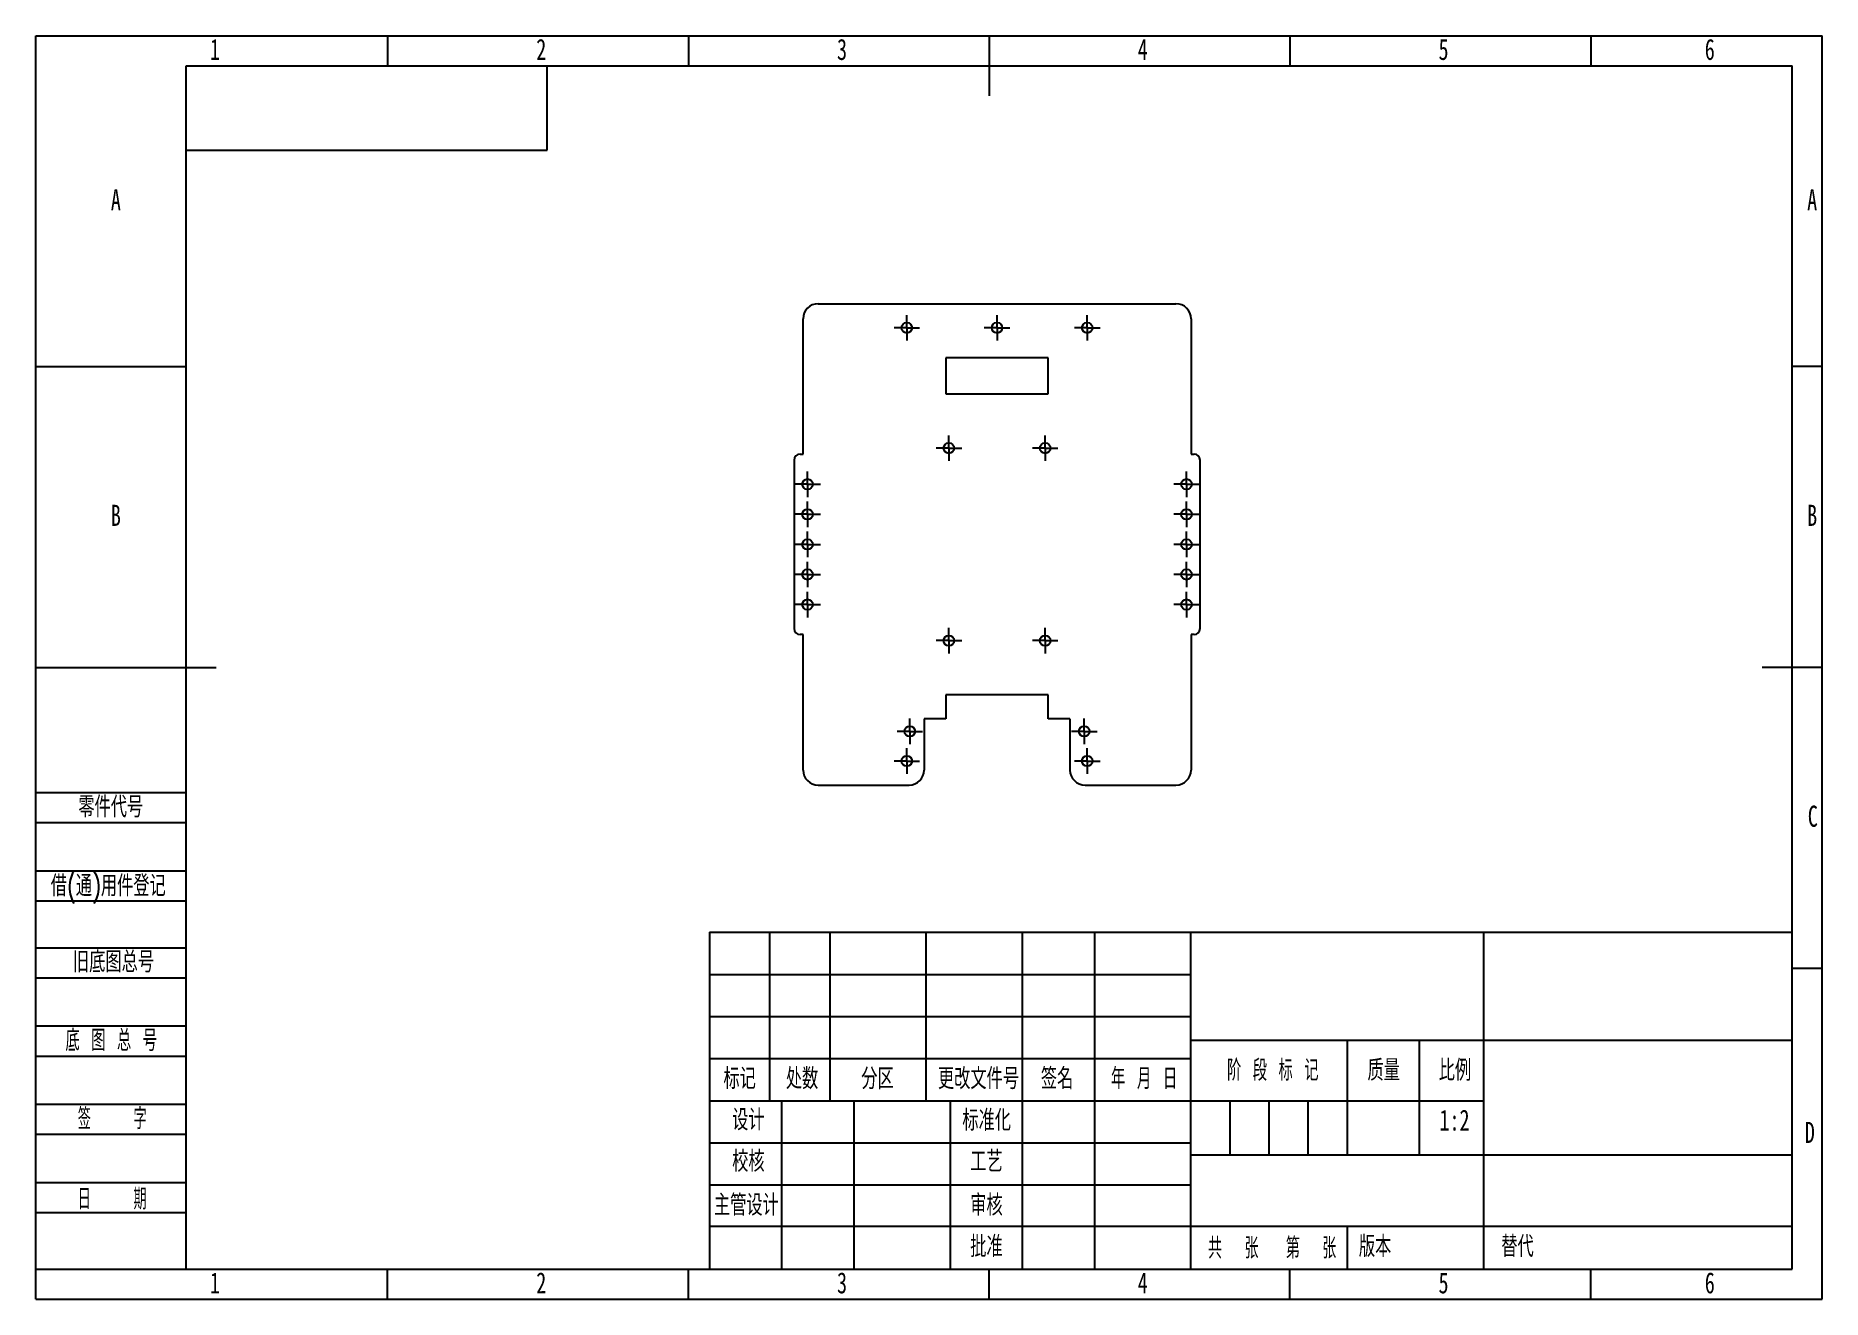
# Model space of a CAD drawing. Header units: millimetres. Extents: x 0 to 297, y 0 to 210.
import ezdxf

# ---------------------------------------------------------------- set-up
doc = ezdxf.new("R2010")
doc.units = ezdxf.units.MM
doc.layers.add('图框', color=7, linetype='Continuous')
doc.layers.add('粗实线层', color=7, linetype='Continuous', lineweight=25)
doc.styles.add('SLDTEXTSTYLE0', font='TXT', dxfattribs={"width": 0.7, "bigfont": 'bigfont'})
doc.styles.add('SLDTEXTSTYLE1', font='TXT', dxfattribs={"width": 0.6, "bigfont": 'bigfont'})
doc.styles.add('SLDTEXTSTYLE2', font='TXT', dxfattribs={"width": 0.614286, "bigfont": 'bigfont'})
doc.styles.add('SLDTEXTSTYLE3', font='TXT', dxfattribs={"width": 0.62, "bigfont": 'bigfont'})
doc.styles.add('SLDTEXTSTYLE4', font='TXT', dxfattribs={"width": 0.566667, "bigfont": 'bigfont'})
doc.styles.add('SLDTEXTSTYLE5', font='TXT', dxfattribs={"width": 0.7})

# ---------------------------------------------------------------- blocks, each defined once
blk = doc.blocks.new('SW_CENTERMARKSYMBOL_0')
at = {"layer": '图框', "color": 0}
for p, q in [((-1.25, 0), (-2.125, 0)), ((0, 0), (-1.25, 0)), ((0, 1.25), (0, 2.125)), ((0, 0), (0, 1.25)), ((0, 0), (0, -1.25)), ((0, 0), (1.25, 0)), ((1.25, 0), (2.125, 0)), ((0, -1.25), (0, -2.125))]:
    blk.add_line(p, q, dxfattribs=at)
blk = doc.blocks.new('SW_CENTERMARKSYMBOL_1')
at = {"layer": '图框', "color": 0}
for p, q in [((-1.25, 0), (-2.125, 0)), ((0, 0), (-1.25, 0)), ((0, 1.25), (0, 2.125)), ((0, 0), (0, 1.25)), ((0, 0), (0, -1.25)), ((0, 0), (1.25, 0)), ((1.25, 0), (2.125, 0)), ((0, -1.25), (0, -2.125))]:
    blk.add_line(p, q, dxfattribs=at)
blk = doc.blocks.new('SW_CENTERMARKSYMBOL_2')
at = {"layer": '图框', "color": 0}
for p, q in [((-1.25, 0), (-2.125, 0)), ((0, 0), (-1.25, 0)), ((0, 1.25), (0, 2.125)), ((0, 0), (0, 1.25)), ((0, 0), (0, -1.25)), ((0, 0), (1.25, 0)), ((1.25, 0), (2.125, 0)), ((0, -1.25), (0, -2.125))]:
    blk.add_line(p, q, dxfattribs=at)
blk = doc.blocks.new('SW_CENTERMARKSYMBOL_3')
at = {"layer": '图框', "color": 0}
for p, q in [((-1.25, 0), (-2.125, 0)), ((0, 0), (-1.25, 0)), ((0, 1.25), (0, 2.125)), ((0, 0), (0, 1.25)), ((0, 0), (0, -1.25)), ((0, 0), (1.25, 0)), ((1.25, 0), (2.125, 0)), ((0, -1.25), (0, -2.125))]:
    blk.add_line(p, q, dxfattribs=at)
blk = doc.blocks.new('SW_CENTERMARKSYMBOL_4')
at = {"layer": '图框', "color": 0}
for p, q in [((-1.25, 0), (-2.125, 0)), ((0, 0), (-1.25, 0)), ((0, 1.25), (0, 2.125)), ((0, 0), (0, 1.25)), ((0, 0), (0, -1.25)), ((0, 0), (1.25, 0)), ((1.25, 0), (2.125, 0)), ((0, -1.25), (0, -2.125))]:
    blk.add_line(p, q, dxfattribs=at)
blk = doc.blocks.new('SW_CENTERMARKSYMBOL_5')
at = {"layer": '图框', "color": 0}
for p, q in [((-1.25, 0), (-2.125, 0)), ((0, 0), (-1.25, 0)), ((0, 1.25), (0, 2.125)), ((0, 0), (0, 1.25)), ((0, 0), (0, -1.25)), ((0, 0), (1.25, 0)), ((1.25, 0), (2.125, 0)), ((0, -1.25), (0, -2.125))]:
    blk.add_line(p, q, dxfattribs=at)
blk = doc.blocks.new('SW_CENTERMARKSYMBOL_6')
at = {"layer": '图框', "color": 0}
for p, q in [((-1.25, 0), (-2.125, 0)), ((0, 0), (-1.25, 0)), ((0, 1.25), (0, 2.125)), ((0, 0), (0, 1.25)), ((0, 0), (0, -1.25)), ((0, 0), (1.25, 0)), ((1.25, 0), (2.125, 0)), ((0, -1.25), (0, -2.125))]:
    blk.add_line(p, q, dxfattribs=at)
blk = doc.blocks.new('SW_CENTERMARKSYMBOL_7')
at = {"layer": '图框', "color": 0}
for p, q in [((-1.25, 0), (-2.125, 0)), ((0, 0), (-1.25, 0)), ((0, 1.25), (0, 2.125)), ((0, 0), (0, 1.25)), ((0, 0), (0, -1.25)), ((0, 0), (1.25, 0)), ((1.25, 0), (2.125, 0)), ((0, -1.25), (0, -2.125))]:
    blk.add_line(p, q, dxfattribs=at)
blk = doc.blocks.new('SW_CENTERMARKSYMBOL_8')
at = {"layer": '图框', "color": 0}
for p, q in [((-1.25, 0), (-2.125, 0)), ((0, 0), (-1.25, 0)), ((0, 1.25), (0, 2.125)), ((0, 0), (0, 1.25)), ((0, 0), (0, -1.25)), ((0, 0), (1.25, 0)), ((1.25, 0), (2.125, 0)), ((0, -1.25), (0, -2.125))]:
    blk.add_line(p, q, dxfattribs=at)
blk = doc.blocks.new('SW_CENTERMARKSYMBOL_9')
at = {"layer": '图框', "color": 0}
for p, q in [((-1.25, 0), (-2.125, 0)), ((0, 0), (-1.25, 0)), ((0, 1.25), (0, 2.125)), ((0, 0), (0, 1.25)), ((0, 0), (0, -1.25)), ((0, 0), (1.25, 0)), ((1.25, 0), (2.125, 0)), ((0, -1.25), (0, -2.125))]:
    blk.add_line(p, q, dxfattribs=at)
blk = doc.blocks.new('SW_CENTERMARKSYMBOL_10')
at = {"layer": '图框', "color": 0}
for p, q in [((-1.25, 0), (-2.125, 0)), ((0, 0), (-1.25, 0)), ((0, 1.25), (0, 2.125)), ((0, 0), (0, 1.25)), ((0, 0), (0, -1.25)), ((0, 0), (1.25, 0)), ((1.25, 0), (2.125, 0)), ((0, -1.25), (0, -2.125))]:
    blk.add_line(p, q, dxfattribs=at)
blk = doc.blocks.new('SW_CENTERMARKSYMBOL_11')
at = {"layer": '图框', "color": 0}
for p, q in [((-1.25, 0), (-2.125, 0)), ((0, 0), (-1.25, 0)), ((0, 1.25), (0, 2.125)), ((0, 0), (0, 1.25)), ((0, 0), (0, -1.25)), ((0, 0), (1.25, 0)), ((1.25, 0), (2.125, 0)), ((0, -1.25), (0, -2.125))]:
    blk.add_line(p, q, dxfattribs=at)
blk = doc.blocks.new('SW_CENTERMARKSYMBOL_12')
at = {"layer": '图框', "color": 0}
for p, q in [((-1.25, 0), (-2.125, 0)), ((0, 0), (-1.25, 0)), ((0, 1.25), (0, 2.125)), ((0, 0), (0, 1.25)), ((0, 0), (0, -1.25)), ((0, 0), (1.25, 0)), ((1.25, 0), (2.125, 0)), ((0, -1.25), (0, -2.125))]:
    blk.add_line(p, q, dxfattribs=at)
blk = doc.blocks.new('SW_CENTERMARKSYMBOL_13')
at = {"layer": '图框', "color": 0}
for p, q in [((-1.25, 0), (-2.125, 0)), ((0, 0), (-1.25, 0)), ((0, 1.25), (0, 2.125)), ((0, 0), (0, 1.25)), ((0, 0), (0, -1.25)), ((0, 0), (1.25, 0)), ((1.25, 0), (2.125, 0)), ((0, -1.25), (0, -2.125))]:
    blk.add_line(p, q, dxfattribs=at)
blk = doc.blocks.new('SW_CENTERMARKSYMBOL_14')
at = {"layer": '图框', "color": 0}
for p, q in [((-1.25, 0), (-2.125, 0)), ((0, 0), (-1.25, 0)), ((0, 1.25), (0, 2.125)), ((0, 0), (0, 1.25)), ((0, 0), (0, -1.25)), ((0, 0), (1.25, 0)), ((1.25, 0), (2.125, 0)), ((0, -1.25), (0, -2.125))]:
    blk.add_line(p, q, dxfattribs=at)
blk = doc.blocks.new('SW_CENTERMARKSYMBOL_15')
at = {"layer": '图框', "color": 0}
for p, q in [((-1.25, 0), (-2.125, 0)), ((0, 0), (-1.25, 0)), ((0, 1.25), (0, 2.125)), ((0, 0), (0, 1.25)), ((0, 0), (0, -1.25)), ((0, 0), (1.25, 0)), ((1.25, 0), (2.125, 0)), ((0, -1.25), (0, -2.125))]:
    blk.add_line(p, q, dxfattribs=at)
blk = doc.blocks.new('SW_CENTERMARKSYMBOL_16')
at = {"layer": '图框', "color": 0}
for p, q in [((-1.25, 0), (-2.125, 0)), ((0, 0), (-1.25, 0)), ((0, 1.25), (0, 2.125)), ((0, 0), (0, 1.25)), ((0, 0), (0, -1.25)), ((0, 0), (1.25, 0)), ((1.25, 0), (2.125, 0)), ((0, -1.25), (0, -2.125))]:
    blk.add_line(p, q, dxfattribs=at)
blk = doc.blocks.new('SW_CENTERMARKSYMBOL_17')
at = {"layer": '图框', "color": 0}
for p, q in [((-1.25, 0), (-2.125, 0)), ((0, 0), (-1.25, 0)), ((0, 1.25), (0, 2.125)), ((0, 0), (0, 1.25)), ((0, 0), (0, -1.25)), ((0, 0), (1.25, 0)), ((1.25, 0), (2.125, 0)), ((0, -1.25), (0, -2.125))]:
    blk.add_line(p, q, dxfattribs=at)
blk = doc.blocks.new('SW_CENTERMARKSYMBOL_18')
at = {"layer": '图框', "color": 0}
for p, q in [((-1.25, 0), (-2.125, 0)), ((0, 0), (-1.25, 0)), ((0, 1.25), (0, 2.125)), ((0, 0), (0, 1.25)), ((0, 0), (0, -1.25)), ((0, 0), (1.25, 0)), ((1.25, 0), (2.125, 0)), ((0, -1.25), (0, -2.125))]:
    blk.add_line(p, q, dxfattribs=at)
blk = doc.blocks.new('SW_CENTERMARKSYMBOL_19')
at = {"layer": '图框', "color": 0}
for p, q in [((-1.25, 0), (-2.125, 0)), ((0, 0), (-1.25, 0)), ((0, 1.25), (0, 2.125)), ((0, 0), (0, 1.25)), ((0, 0), (0, -1.25)), ((0, 0), (1.25, 0)), ((1.25, 0), (2.125, 0)), ((0, -1.25), (0, -2.125))]:
    blk.add_line(p, q, dxfattribs=at)
blk = doc.blocks.new('SW_CENTERMARKSYMBOL_20')
at = {"layer": '图框', "color": 0}
for p, q in [((-1.25, 0), (-2.125, 0)), ((0, 0), (-1.25, 0)), ((0, 1.25), (0, 2.125)), ((0, 0), (0, 1.25)), ((0, 0), (0, -1.25)), ((0, 0), (1.25, 0)), ((1.25, 0), (2.125, 0)), ((0, -1.25), (0, -2.125))]:
    blk.add_line(p, q, dxfattribs=at)

msp = doc.modelspace()

# ---------------------------------------------------------------- linework, layer by layer
at = {"color": 7, "linetype": 'Continuous', "lineweight": 25}
for p, q in [((130.06, 165.46), (189.56, 165.46)), ((127.56, 140.46), (127.56, 162.96)), ((192.06, 162.96), (192.06, 140.46)), ((168.31, 156.46), (151.31, 156.46)), ((151.31, 156.46), (151.31, 150.46)), ((168.31, 150.46), (168.31, 156.46)), ((151.31, 150.46), (168.31, 150.46)), ((127.06, 140.46), (127.56, 140.46)), ((192.06, 140.46), (192.56, 140.46)), ((126.06, 139.46), (126.06, 111.46)), ((193.56, 111.46), (193.56, 139.46)), ((127.56, 110.46), (127.06, 110.46)), ((127.56, 87.96), (127.56, 110.46)), ((192.56, 110.46), (192.06, 110.46)), ((192.06, 110.46), (192.06, 87.96)), ((168.31, 100.46), (151.31, 100.46)), ((151.31, 100.46), (151.31, 96.46)), ((168.31, 96.46), (168.31, 100.46)), ((151.31, 96.46), (147.69, 96.46)), ((147.69, 96.46), (147.69, 87.96)), ((171.94, 96.46), (168.31, 96.46)), ((171.94, 96.46), (171.94, 87.96)), ((130.06, 85.46), (145.19, 85.46)), ((174.44, 85.46), (189.56, 85.46))]:
    msp.add_line(p, q, dxfattribs=at)
for centre in [(144.81, 161.46), (159.81, 161.46), (174.81, 161.46), (151.81, 141.46), (167.81, 141.46), (128.31, 135.46), (191.31, 135.46), (128.31, 130.46), (191.31, 130.46), (128.31, 125.46), (191.31, 125.46), (128.31, 120.46), (191.31, 120.46), (128.31, 115.46), (191.31, 115.46), (151.81, 109.46), (167.81, 109.46), (145.31, 94.39), (174.31, 94.39), (144.81, 89.46), (174.81, 89.46)]:
    msp.add_circle(centre, 0.875, dxfattribs=at)
for centre, radius, start, end in [((130.06, 162.96), 2.5, 90, 180), ((189.56, 162.96), 2.5, 0, 90), ((127.06, 139.46), 1, 90, 180), ((192.56, 139.46), 1, 0, 90), ((127.06, 111.46), 1, 180, 270), ((192.56, 111.46), 1, 270, 0), ((130.06, 87.96), 2.5, 180, 270), ((145.19, 87.96), 2.5, 270, 0), ((174.44, 87.96), 2.5, 180, 270), ((189.56, 87.96), 2.5, 270, 0)]:
    msp.add_arc(centre, radius, start, end, dxfattribs=at)
at = {"layer": '图框'}
for p, q in [((0, 0), (0, 210)), ((0, 210), (297, 210)), ((58.5, 210), (58.5, 205)), ((108.5, 210), (108.5, 205)), ((208.5, 210), (208.5, 205)), ((258.5, 210), (258.5, 205)), ((297, 0), (297, 210)), ((0, 155), (25, 155)), ((297, 155), (292, 155)), ((0, 84.22), (25, 84.22)), ((0, 79.22), (25, 79.22)), ((0, 71.22), (25, 71.22)), ((0, 66.22), (25, 66.22)), ((0, 58.43), (25, 58.43)), ((112, 54), (192, 54)), ((297, 55), (292, 55)), ((0, 53.43), (25, 53.43)), ((0, 45.43), (25, 45.43)), ((112, 47), (192, 47)), ((0, 40.43), (25, 40.43)), ((198.5, 33), (198.5, 24)), ((205, 33), (205, 24)), ((211.5, 33), (211.5, 24)), ((0, 32.43), (25, 32.43)), ((0, 27.43), (25, 27.43)), ((0, 19.43), (25, 19.43)), ((0, 14.43), (25, 14.43)), ((0, 5), (25, 5)), ((58.5, 0), (58.5, 5)), ((108.5, 0), (108.5, 5)), ((208.5, 0), (208.5, 5)), ((258.5, 0), (258.5, 5)), ((0, 0), (297, 0))]:
    msp.add_line(p, q, dxfattribs=at)
at = {"layer": '图框', "lineweight": 25}
for p, q in [((158.5, 210), (158.5, 200)), ((0, 105), (30, 105)), ((297, 105), (287, 105)), ((112, 61), (112, 5)), ((112, 61), (292, 61)), ((122, 61), (122, 33)), ((132, 61), (132, 33)), ((148, 61), (148, 33)), ((164, 61), (164, 5)), ((176, 61), (176, 5)), ((191.97, 61.05), (192, 5)), ((240.69, 61), (240.69, 5)), ((191.98, 43.05), (291.98, 43.05)), ((218, 43.07), (218, 24.07)), ((230, 43), (230, 24)), ((112, 40), (192, 40)), ((112, 33), (192, 33)), ((124, 33), (124, 5)), ((136, 33), (136, 5)), ((152, 33), (152, 5)), ((192.02, 33), (240.69, 33)), ((112, 26), (192, 26)), ((192, 24), (292, 24)), ((112, 19), (192, 19)), ((112, 12.17), (192, 12.17)), ((192, 12.17), (292, 12.17)), ((218, 12.17), (218, 5)), ((25, 5), (292, 5)), ((158.5, 0), (158.5, 5))]:
    msp.add_line(p, q, dxfattribs=at)
at = {"layer": '图框', "linetype": 'Continuous', "lineweight": 25}
for p, q in [((25, 5), (25, 205)), ((25, 205), (292, 205)), ((292, 5), (292, 205))]:
    msp.add_line(p, q, dxfattribs=at)
at = {"layer": '粗实线层'}
for p, q in [((85, 191), (85, 205)), ((25, 191), (85, 191))]:
    msp.add_line(p, q, dxfattribs=at)

# ---------------------------------------------------------------- block references
at = {"layer": '图框'}
for name, p in [('SW_CENTERMARKSYMBOL_3', (144.81, 161.46)), ('SW_CENTERMARKSYMBOL_4', (159.81, 161.46)), ('SW_CENTERMARKSYMBOL_0', (174.81, 161.46)), ('SW_CENTERMARKSYMBOL_7', (151.81, 141.46)), ('SW_CENTERMARKSYMBOL_8', (167.81, 141.46)), ('SW_CENTERMARKSYMBOL_16', (128.31, 135.46)), ('SW_CENTERMARKSYMBOL_17', (191.31, 135.46)), ('SW_CENTERMARKSYMBOL_15', (128.31, 130.46)), ('SW_CENTERMARKSYMBOL_18', (191.31, 130.46)), ('SW_CENTERMARKSYMBOL_14', (128.31, 125.46)), ('SW_CENTERMARKSYMBOL_11', (191.31, 125.46)), ('SW_CENTERMARKSYMBOL_13', (128.31, 120.46)), ('SW_CENTERMARKSYMBOL_20', (191.31, 120.46)), ('SW_CENTERMARKSYMBOL_12', (128.31, 115.46)), ('SW_CENTERMARKSYMBOL_19', (191.31, 115.46)), ('SW_CENTERMARKSYMBOL_6', (151.81, 109.46)), ('SW_CENTERMARKSYMBOL_5', (167.81, 109.46)), ('SW_CENTERMARKSYMBOL_9', (145.31, 94.39)), ('SW_CENTERMARKSYMBOL_10', (174.31, 94.39)), ('SW_CENTERMARKSYMBOL_1', (144.81, 89.46)), ('SW_CENTERMARKSYMBOL_2', (174.81, 89.46))]:
    msp.add_blockref(name, p, dxfattribs=at)

# ---------------------------------------------------------------- texts
at = {"layer": '图框', "char_height": 3.5}
for s, insert, attachment_point, style in [('1', (29.79, 209.48), 2, 'SLDTEXTSTYLE5'), ('2', (84.04, 209.48), 2, 'SLDTEXTSTYLE5'), ('3', (134.04, 209.48), 2, 'SLDTEXTSTYLE5'), ('4', (184.04, 209.48), 2, 'SLDTEXTSTYLE5'), ('5', (234.04, 209.48), 2, 'SLDTEXTSTYLE5'), ('6', (278.3, 209.48), 2, 'SLDTEXTSTYLE5'), ('A', (13.32, 184.48), 2, 'SLDTEXTSTYLE5'), ('A', (295.32, 184.48), 2, 'SLDTEXTSTYLE5'), ('B', (13.32, 132.04), 2, 'SLDTEXTSTYLE5'), ('B', (295.32, 132.04), 2, 'SLDTEXTSTYLE5'), ('零件代号', (7.08, 83.58), 1, 'SLDTEXTSTYLE0'), ('C', (295.43, 82.04), 2, 'SLDTEXTSTYLE5'), ('借(通)用件登记', (2.5, 70.47), 1, 'SLDTEXTSTYLE0'), ('旧底图总号', (6.19, 57.82), 1, 'SLDTEXTSTYLE0'), ('底 图 总 号', (4.95, 44.77), 1, 'SLDTEXTSTYLE2'), ('标记', (117.02, 38.42), 2, 'SLDTEXTSTYLE0'), ('处数', (127.4, 38.42), 2, 'SLDTEXTSTYLE0'), ('分区', (139.93, 38.42), 2, 'SLDTEXTSTYLE0'), ('更改文件号', (156.73, 38.42), 2, 'SLDTEXTSTYLE0'), ('签名', (169.79, 38.42), 2, 'SLDTEXTSTYLE0'), ('年 月 日', (184.26, 38.42), 2, 'SLDTEXTSTYLE3'), ('阶 段 标 记', (205.65, 39.81), 2, 'SLDTEXTSTYLE2'), ('质量', (224.09, 39.81), 2, 'SLDTEXTSTYLE0'), ('比例', (235.94, 39.81), 2, 'SLDTEXTSTYLE0'), ('签    字', (12.71, 31.76), 2, 'SLDTEXTSTYLE4'), ('设计', (118.47, 31.56), 2, 'SLDTEXTSTYLE0'), ('标准化', (158.09, 31.49), 2, 'SLDTEXTSTYLE0'), ('1:2', (235.86, 31.52), 2, 'SLDTEXTSTYLE5'), ('D', (294.93, 29.48), 2, 'SLDTEXTSTYLE5'), ('校核', (118.47, 24.68), 2, 'SLDTEXTSTYLE0'), ('工艺', (158.05, 24.64), 2, 'SLDTEXTSTYLE0'), ('日    期', (12.71, 18.41), 2, 'SLDTEXTSTYLE4'), ('主管设计', (118.14, 17.4), 2, 'SLDTEXTSTYLE0'), ('审核', (158.05, 17.4), 2, 'SLDTEXTSTYLE0'), ('批准', (158.05, 10.52), 2, 'SLDTEXTSTYLE0'), ('共  张', (199.09, 10.26), 2, 'SLDTEXTSTYLE1'), ('第  张', (212.02, 10.26), 2, 'SLDTEXTSTYLE1'), ('版本', (222.66, 10.53), 2, 'SLDTEXTSTYLE0'), ('替代', (243.64, 10.53), 1, 'SLDTEXTSTYLE0'), ('1', (29.79, 4.48), 2, 'SLDTEXTSTYLE5'), ('2', (84.04, 4.48), 2, 'SLDTEXTSTYLE5'), ('3', (134.04, 4.48), 2, 'SLDTEXTSTYLE5'), ('4', (184.04, 4.48), 2, 'SLDTEXTSTYLE5'), ('5', (234.04, 4.48), 2, 'SLDTEXTSTYLE5'), ('6', (278.3, 4.48), 2, 'SLDTEXTSTYLE5')]:
    msp.add_mtext(s, dxfattribs=dict(at, insert=insert, attachment_point=attachment_point, style=style))

doc.saveas('drawing.dxf')
